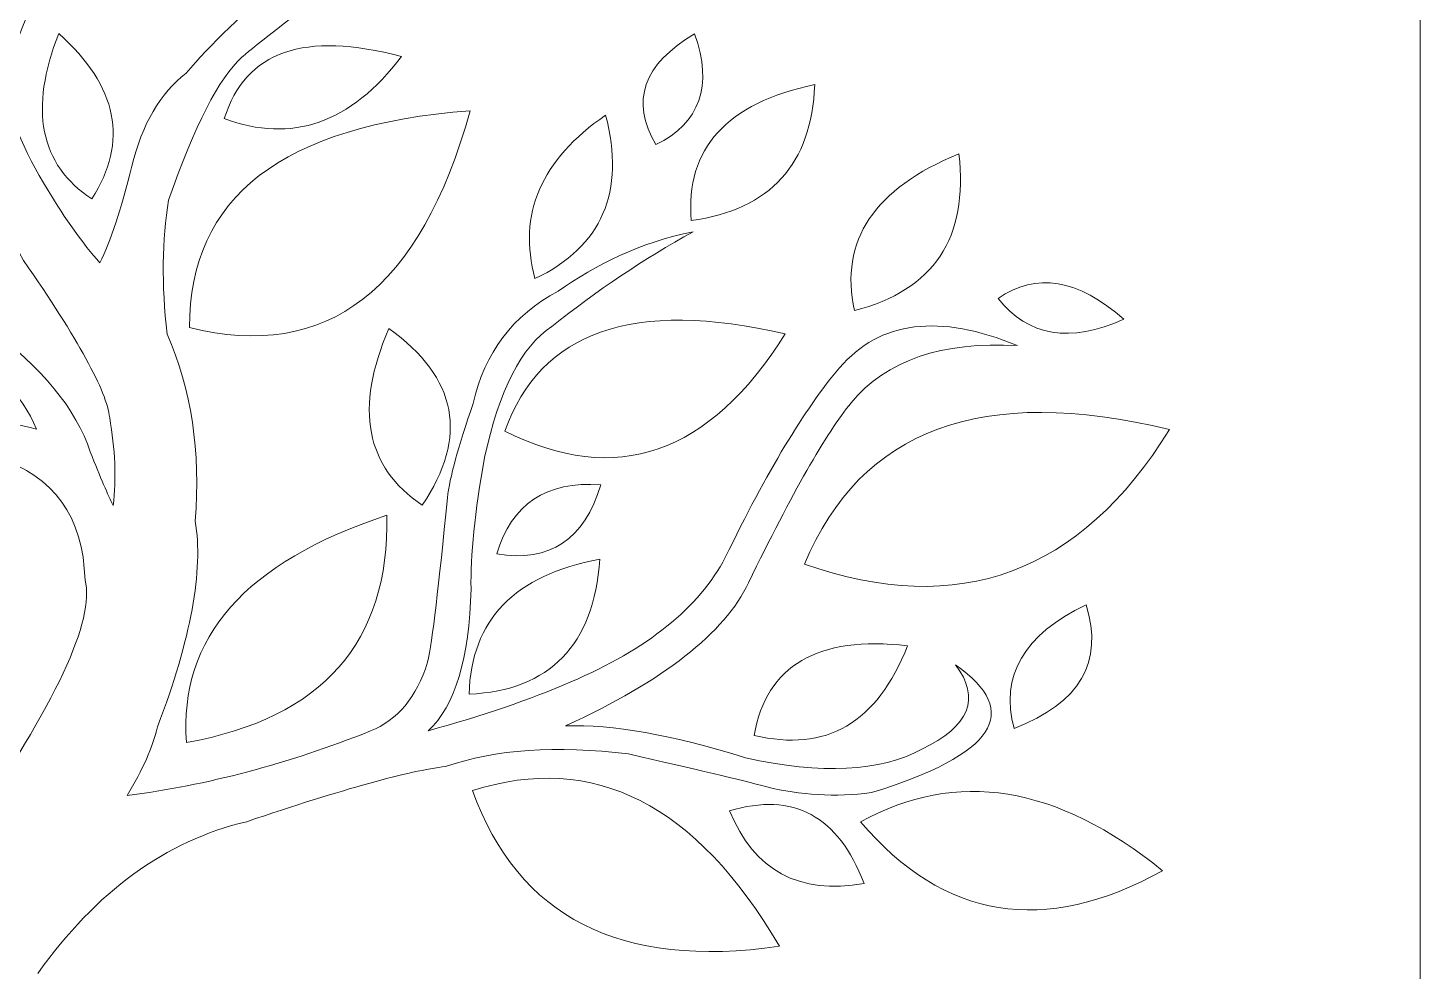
# Model space of a CAD drawing. Header units: centimetres. Extents: x -32 to 84, y -99 to 5.
# Drawn here: x 0.13 to 9.5, y -7.21 to -0.86 of the extents above; entities that cross this region are included whole.
import ezdxf

# ---------------------------------------------------------------- set-up
doc = ezdxf.new("R2010")
doc.units = ezdxf.units.CM
doc.header["$MEASUREMENT"] = 0
doc.layers.add('layer 1', color=7, linetype='Continuous')

msp = doc.modelspace()

# ---------------------------------------------------------------- linework, layer by layer
at = {"layer": 'layer 1', "color": 250, "lineweight": 20}
for points, knots in [([(-10.5, 5.15), (-10.5, 5.15), (9.49999, 5.15), (9.49999, 5.15), (9.49999, 5.15), (9.49999, 5.15), (9.49999, -14.85), (9.49999, -14.85), (9.49999, -14.85), (9.49999, -14.85), (-10.5, -14.85), (-10.5, -14.85), (-10.5, -14.85), (-10.5, -14.85), (-10.5, 5.15), (-10.5, 5.15)], [0, 0, 0, 0, 0.2, 0.2, 0.2, 0.2, 0.4, 0.4, 0.4, 0.4, 0.6, 0.6, 0.6, 0.6, 1, 1, 1, 1]), ([(-10.5, 5.15), (-10.5, 5.15), (9.49999, 5.15), (9.49999, 5.15), (9.49999, 5.15), (9.49999, 5.15), (9.49999, -14.85), (9.49999, -14.85), (9.49999, -14.85), (9.49999, -14.85), (-10.5, -14.85), (-10.5, -14.85), (-10.5, -14.85), (-10.5, -14.85), (-10.5, 5.15), (-10.5, 5.15)], [0, 0, 0, 0, 0.2, 0.2, 0.2, 0.2, 0.4, 0.4, 0.4, 0.4, 0.6, 0.6, 0.6, 0.6, 1, 1, 1, 1]), ([(-0.27287, -6.27425), (0.32306, -5.4127), (0.58676, -4.84739), (0.51822, -4.57832), (0.51822, -4.57832), (0.50522, -4.1519), (0.3099, -3.87844), (-0.06775, -3.75795), (-0.06775, -3.75795), (-0.40756, -3.70192), (-0.7331, -3.80066), (-1.0444, -4.05419), (-1.0444, -4.05419), (-1.33386, -4.35545), (-1.66157, -4.5714), (-2.02754, -4.70203), (-2.02754, -4.70203), (-2.2192, -4.73619), (-2.37762, -4.68085), (-2.50284, -4.536), (-2.50284, -4.536), (-2.58514, -4.35929), (-2.55583, -4.21062), (-2.41493, -4.09), (-2.41493, -4.09), (-2.43359, -4.31878), (-2.36305, -4.46419), (-2.20333, -4.52623), (-2.20333, -4.52623), (-2.09281, -4.58176), (-1.82586, -4.45372), (-1.40249, -4.14209), (-1.40249, -4.14209), (-1.0369, -3.76551), (-0.79057, -3.57994), (-0.66351, -3.58541), (-0.66351, -3.58541), (-0.36923, -3.49343), (-0.08384, -3.48583), (0.19268, -3.56262), (0.19268, -3.56262), (0.09239, -3.32606), (-0.09426, -3.13616), (-0.36726, -2.99292), (-0.36726, -2.99292), (-0.60285, -2.86037), (-0.82328, -2.77518), (-1.01089, -2.80788), (-1.01089, -2.80788), (-1.2467, -2.81493), (-1.49181, -2.90013), (-1.76385, -2.99292), (-1.76385, -2.99292), (-2.01794, -3.08437), (-2.22951, -3.24938), (-2.39541, -3.50728), (-2.39541, -3.50728), (-2.50814, -3.35368), (-2.38551, -3.15726), (-2.02754, -2.91804), (-2.02754, -2.91804), (-1.66563, -2.67573), (-1.27497, -2.57264), (-0.85558, -2.60877), (-0.85558, -2.60877), (-0.58584, -2.62664), (-0.34493, -2.7167), (-0.13287, -2.87898), (-0.13287, -2.87898), (0.22977, -3.1493), (0.45874, -3.42819), (0.55403, -3.71562), (0.55403, -3.71562), (0.6215, -3.88952), (0.67305, -4.00998), (0.70867, -4.07699), (0.70867, -4.07699), (0.72921, -3.89527), (0.72107, -3.69831), (0.68426, -3.48612), (0.68426, -3.48612), (0.66405, -3.30752), (0.4709, -2.95485), (0.10483, -2.4281), (0.10483, -2.4281), (-0.20344, -1.84375), (-0.46496, -1.40534), (-0.67973, -1.1129), (-0.67973, -1.1129), (-0.83858, -0.86801), (-1.17604, -0.65641), (-1.69211, -0.4781), (-1.69211, -0.4781), (-1.91042, -0.42433), (-2.24031, -0.26481), (-2.68178, 0.00045), (-2.68178, 0.00045), (-2.89544, 0.2135), (-3.05712, 0.48261), (-3.16684, 0.8078), (-3.16684, 0.8078), (-3.24861, 1.03236), (-3.24214, 1.27241), (-3.17661, 1.53377), (-3.17661, 1.53377), (-3.13744, 1.66682), (-3.07233, 1.77425), (-2.98128, 1.85606), (-2.98128, 1.85606), (-2.89022, 1.93787), (-3.13507, 0.85009), (-2.73791, 0.4692), (-2.73791, 0.4692), (-2.64719, 0.32319), (-2.49094, 0.17561), (-2.26912, 0.02645), (-2.26912, 0.02645), (-2.02432, -0.12709), (-1.73459, -0.24971), (-1.39992, -0.34141), (-1.39992, -0.34141), (-1.13784, -0.41882), (-0.93275, -0.51865), (-0.78464, -0.64091), (-0.78464, -0.64091), (-0.58707, -0.75054), (-0.47422, -0.85255), (-0.44607, -0.94692), (-0.44607, -0.94692), (-0.2648, -0.69126), (-0.11722, -0.43842), (-0.00333, -0.1884), (-0.00333, -0.1884), (0.12245, 0.07457), (0.21001, 0.34912), (0.16237, 0.63523), (0.16237, 0.63523), (0.16331, 0.75604), (0.10609, 0.95712), (0.12363, 1.27656), (0.12363, 1.27656), (0.16945, 1.6017), (0.1779, 1.92478), (0.34858, 2.1992), (0.34858, 2.1992), (0.44121, 2.34974), (0.61631, 2.46294), (0.79101, 2.53642), (0.79101, 2.53642), (0.60474, 2.39429), (0.48537, 2.15772), (0.43291, 1.82672), (0.43291, 1.82672), (0.34902, 1.36079), (0.32949, 1.01897), (0.3743, 0.80125), (0.3743, 0.80125), (0.46501, 0.46256), (0.46283, 0.19019), (0.36779, -0.01586), (0.36779, -0.01586), (0.221, -0.56605), (0.08102, -0.94911), (-0.05216, -1.16504), (-0.05216, -1.16504), (-0.00321, -1.42669), (0.10422, -1.69038), (0.27013, -1.95611), (0.27013, -1.95611), (0.38652, -2.15021), (0.50263, -2.31298), (0.61846, -2.44443), (0.61846, -2.44443), (0.69058, -2.30081), (0.76221, -2.08378), (0.83332, -1.79334), (0.83332, -1.79334), (0.90202, -1.51098), (1.02356, -1.30263), (1.19793, -1.16829), (1.19793, -1.16829), (1.36084, -0.97729), (1.58763, -0.75808), (1.87832, -0.51069), (1.87832, -0.51069), (2.22536, -0.23479), (2.46083, -0.04815), (2.58475, 0.04924), (2.58475, 0.04924), (2.8167, 0.24004), (3.02938, 0.42994), (3.22282, 0.61895), (3.22282, 0.61895), (3.42991, 0.84903), (3.56121, 1.07149), (3.61673, 1.28632), (3.61673, 1.28632), (3.74713, 1.55722), (3.8079, 1.80573), (3.79904, 2.03182), (3.79904, 2.03182), (3.81286, 2.15292), (3.74884, 2.22671), (3.60697, 2.25319), (3.60697, 2.25319), (3.65976, 2.36456), (3.75959, 2.33309), (3.90647, 2.15878), (3.90647, 2.15878), (3.96647, 1.98583), (3.96755, 1.78941), (3.90973, 1.56954), (3.90973, 1.56954), (3.84153, 1.22049), (3.68201, 0.87216), (3.43118, 0.52454), (3.43118, 0.52454), (3.23391, 0.21896), (2.88884, -0.09465), (2.39594, -0.41628), (2.39594, -0.41628), (1.88405, -0.81112), (1.6095, -1.02598), (1.57231, -1.06086), (1.57231, -1.06086), (1.4199, -1.20007), (1.25604, -1.52019), (1.08074, -2.02123), (1.08074, -2.02123), (1.0358, -2.28996), (1.03254, -2.59054), (1.07097, -2.92299), (1.07097, -2.92299), (1.23431, -3.29438), (1.29725, -3.71434), (1.25979, -4.18285), (1.25979, -4.18285), (1.31606, -4.51222), (1.23142, -4.97342), (1.00586, -5.56642), (1.00586, -5.56642), (0.97477, -5.70187), (0.9064, -5.85596), (0.80077, -6.02869)], [0, 0, 0, 0, 0.016129, 0.016129, 0.016129, 0.016129, 0.0322581, 0.0322581, 0.0322581, 0.0322581, 0.0483871, 0.0483871, 0.0483871, 0.0483871, 0.0645161, 0.0645161, 0.0645161, 0.0645161, 0.0806452, 0.0806452, 0.0806452, 0.0806452, 0.0967742, 0.0967742, 0.0967742, 0.0967742, 0.1129032, 0.1129032, 0.1129032, 0.1129032, 0.1290323, 0.1290323, 0.1290323, 0.1290323, 0.1451613, 0.1451613, 0.1451613, 0.1451613, 0.1612903, 0.1612903, 0.1612903, 0.1612903, 0.1774194, 0.1774194, 0.1774194, 0.1774194, 0.1935484, 0.1935484, 0.1935484, 0.1935484, 0.2096774, 0.2096774, 0.2096774, 0.2096774, 0.2258065, 0.2258065, 0.2258065, 0.2258065, 0.2419355, 0.2419355, 0.2419355, 0.2419355, 0.2580645, 0.2580645, 0.2580645, 0.2580645, 0.2741935, 0.2741935, 0.2741935, 0.2741935, 0.2903226, 0.2903226, 0.2903226, 0.2903226, 0.3064516, 0.3064516, 0.3064516, 0.3064516, 0.3225806, 0.3225806, 0.3225806, 0.3225806, 0.3387097, 0.3387097, 0.3387097, 0.3387097, 0.3548387, 0.3548387, 0.3548387, 0.3548387, 0.3709677, 0.3709677, 0.3709677, 0.3709677, 0.3870968, 0.3870968, 0.3870968, 0.3870968, 0.4032258, 0.4032258, 0.4032258, 0.4032258, 0.4193548, 0.4193548, 0.4193548, 0.4193548, 0.4354839, 0.4354839, 0.4354839, 0.4354839, 0.4516129, 0.4516129, 0.4516129, 0.4516129, 0.4677419, 0.4677419, 0.4677419, 0.4677419, 0.483871, 0.483871, 0.483871, 0.483871, 0.5, 0.5, 0.5, 0.5, 0.516129, 0.516129, 0.516129, 0.516129, 0.5322581, 0.5322581, 0.5322581, 0.5322581, 0.5483871, 0.5483871, 0.5483871, 0.5483871, 0.5645161, 0.5645161, 0.5645161, 0.5645161, 0.5806452, 0.5806452, 0.5806452, 0.5806452, 0.5967742, 0.5967742, 0.5967742, 0.5967742, 0.6129032, 0.6129032, 0.6129032, 0.6129032, 0.6290323, 0.6290323, 0.6290323, 0.6290323, 0.6451613, 0.6451613, 0.6451613, 0.6451613, 0.6612903, 0.6612903, 0.6612903, 0.6612903, 0.6774194, 0.6774194, 0.6774194, 0.6774194, 0.6935484, 0.6935484, 0.6935484, 0.6935484, 0.7096774, 0.7096774, 0.7096774, 0.7096774, 0.7258065, 0.7258065, 0.7258065, 0.7258065, 0.7419355, 0.7419355, 0.7419355, 0.7419355, 0.7580645, 0.7580645, 0.7580645, 0.7580645, 0.7741935, 0.7741935, 0.7741935, 0.7741935, 0.7903226, 0.7903226, 0.7903226, 0.7903226, 0.8064516, 0.8064516, 0.8064516, 0.8064516, 0.8225806, 0.8225806, 0.8225806, 0.8225806, 0.8387097, 0.8387097, 0.8387097, 0.8387097, 0.8548387, 0.8548387, 0.8548387, 0.8548387, 0.8709677, 0.8709677, 0.8709677, 0.8709677, 0.8870968, 0.8870968, 0.8870968, 0.8870968, 0.9032258, 0.9032258, 0.9032258, 0.9032258, 0.9193548, 0.9193548, 0.9193548, 0.9193548, 0.9354839, 0.9354839, 0.9354839, 0.9354839, 0.9516129, 0.9516129, 0.9516129, 0.9516129, 0.9677419, 0.9677419, 0.9677419, 0.9677419, 1, 1, 1, 1]), ([(0.34179, -0.89974), (0.73911, -1.25687), (0.81291, -1.628), (0.56315, -2.01311), (0.56315, -2.01311), (0.21423, -1.78331), (0.14044, -1.41219), (0.34179, -0.89974)], [0, 0, 0, 0, 0.3333333, 0.3333333, 0.3333333, 0.3333333, 1, 1, 1, 1]), ([(1.45515, -1.47271), (1.90971, -1.6432), (2.30687, -1.5043), (2.64664, -1.05601), (2.64664, -1.05601), (1.99469, -0.88094), (1.59753, -1.01984), (1.45515, -1.47271)], [0, 0, 0, 0, 0.3333333, 0.3333333, 0.3333333, 0.3333333, 1, 1, 1, 1]), ([(4.6195, -0.90301), (4.74324, -1.25305), (4.65643, -1.50155), (4.35906, -1.6485), (4.35906, -1.6485), (4.18579, -1.35639), (4.2726, -1.10789), (4.6195, -0.90301)], [0, 0, 0, 0, 0.3333333, 0.3333333, 0.3333333, 0.3333333, 1, 1, 1, 1]), ([(4.59671, -2.15961), (5.13031, -2.08408), (5.40702, -1.77915), (5.42684, -1.24483), (5.42684, -1.24483), (4.83358, -1.36943), (4.55687, -1.67436), (4.59671, -2.15961)], [0, 0, 0, 0, 0.3333333, 0.3333333, 0.3333333, 0.3333333, 1, 1, 1, 1]), ([(1.22076, -2.87906), (2.14656, -3.11091), (2.77595, -2.62476), (3.10891, -1.42062), (3.10891, -1.42062), (1.8476, -1.51657), (1.21821, -2.00271), (1.22076, -2.87906)], [0, 0, 0, 0, 0.3333333, 0.3333333, 0.3333333, 0.3333333, 1, 1, 1, 1]), ([(3.54519, -2.55027), (3.99665, -2.33364), (4.15508, -1.96686), (4.02049, -1.44992), (4.02049, -1.44992), (3.58605, -1.75035), (3.42762, -2.11713), (3.54519, -2.55027)], [0, 0, 0, 0, 0.3333333, 0.3333333, 0.3333333, 0.3333333, 1, 1, 1, 1]), ([(5.69379, -2.76512), (6.22815, -2.62777), (6.46254, -2.27619), (6.39697, -1.71035), (6.39697, -1.71035), (5.82755, -1.94229), (5.59316, -2.29388), (5.69379, -2.76512)], [0, 0, 0, 0, 0.3333333, 0.3333333, 0.3333333, 0.3333333, 1, 1, 1, 1]), ([(0.80077, -6.02869), (1.33726, -5.96017), (1.88312, -5.81532), (2.43835, -5.59412), (2.43835, -5.59412), (2.62142, -5.52123), (2.74946, -5.36714), (2.82249, -5.13185), (2.82249, -5.13185), (2.85455, -4.98973), (2.89905, -4.62077), (2.95596, -4.02498), (2.95596, -4.02498), (2.97193, -3.89007), (3.02944, -3.67847), (3.12851, -3.39017), (3.12851, -3.39017), (3.20536, -3.04893), (3.39635, -2.79718), (3.70146, -2.63491), (3.70146, -2.63491), (3.95555, -2.45433), (4.25232, -2.30767), (4.60974, -2.23448), (4.60974, -2.23448), (4.27731, -2.4185), (3.96045, -2.63118), (3.65915, -2.87255), (3.65915, -2.87255), (3.4536, -3.00754), (3.30276, -3.30162), (3.20663, -3.75478), (3.20663, -3.75478), (3.14022, -4.12244), (3.10984, -4.41652), (3.11548, -4.63701), (3.11548, -4.63701), (3.10437, -5.10707), (3.00809, -5.42556), (2.82665, -5.59247)], [0, 0, 0, 0, 0.0909091, 0.0909091, 0.0909091, 0.0909091, 0.1818182, 0.1818182, 0.1818182, 0.1818182, 0.2727273, 0.2727273, 0.2727273, 0.2727273, 0.3636364, 0.3636364, 0.3636364, 0.3636364, 0.4545455, 0.4545455, 0.4545455, 0.4545455, 0.5454545, 0.5454545, 0.5454545, 0.5454545, 0.6363636, 0.6363636, 0.6363636, 0.6363636, 0.7272727, 0.7272727, 0.7272727, 0.7272727, 0.8181818, 0.8181818, 0.8181818, 0.8181818, 1, 1, 1, 1]), ([(6.66066, -2.68374), (6.8635, -2.93858), (7.14563, -2.98525), (7.50707, -2.82373), (7.50707, -2.82373), (7.19882, -2.55114), (6.91668, -2.50447), (6.66066, -2.68374)], [0, 0, 0, 0, 0.3333333, 0.3333333, 0.3333333, 0.3333333, 1, 1, 1, 1]), ([(3.34336, -3.57573), (4.09055, -3.95364), (4.71885, -3.73552), (5.22826, -2.92138), (5.22826, -2.92138), (4.20838, -2.68607), (3.58007, -2.90419), (3.34336, -3.57573)], [0, 0, 0, 0, 0.3333333, 0.3333333, 0.3333333, 0.3333333, 1, 1, 1, 1]), ([(0.19993, -7.2269), (0.59333, -6.67336), (1.06197, -6.33254), (1.60584, -6.20445), (1.60584, -6.20445), (2.25416, -5.98519), (2.70016, -5.86148), (2.94384, -5.83334), (2.94384, -5.83334), (3.27832, -5.71737), (3.68851, -5.68915), (4.1744, -5.7487), (4.1744, -5.7487), (4.62202, -5.85064), (4.93237, -5.92443), (5.10546, -5.97007), (5.10546, -5.97007), (5.32988, -6.02692), (5.56427, -6.03994), (5.80863, -6.00913), (5.80863, -6.00913), (6.63935, -5.75307), (6.82817, -5.46659), (6.37508, -5.1497), (6.37508, -5.1497), (6.54425, -5.37458), (6.46829, -5.56339), (6.1472, -5.71614), (6.1472, -5.71614), (5.86758, -5.86897), (5.47259, -5.88851), (4.96222, -5.77474), (4.96222, -5.77474), (4.46821, -5.62007), (4.06454, -5.54845), (3.75119, -5.55988), (3.75119, -5.55988), (4.41204, -5.25592), (4.82223, -4.93472), (4.98175, -4.59627), (4.98175, -4.59627), (5.27451, -3.99404), (5.50456, -3.59037), (5.6719, -3.38525), (5.6719, -3.38525), (5.90971, -3.09906), (6.283, -2.97101), (6.79178, -3.0011), (6.79178, -3.0011), (6.2657, -2.78337), (5.86636, -2.83329), (5.59377, -3.15086), (5.59377, -3.15086), (5.36025, -3.42591), (5.10416, -3.85129), (4.82549, -4.42699), (4.82549, -4.42699), (4.64776, -4.76492), (4.30161, -5.0438), (3.78701, -5.26364), (3.78701, -5.26364), (3.511, -5.38357), (3.19087, -5.49318), (2.82665, -5.59247)], [0, 0, 0, 0, 0.0588235, 0.0588235, 0.0588235, 0.0588235, 0.1176471, 0.1176471, 0.1176471, 0.1176471, 0.1764706, 0.1764706, 0.1764706, 0.1764706, 0.2352941, 0.2352941, 0.2352941, 0.2352941, 0.2941176, 0.2941176, 0.2941176, 0.2941176, 0.3529412, 0.3529412, 0.3529412, 0.3529412, 0.4117647, 0.4117647, 0.4117647, 0.4117647, 0.4705882, 0.4705882, 0.4705882, 0.4705882, 0.5294118, 0.5294118, 0.5294118, 0.5294118, 0.5882353, 0.5882353, 0.5882353, 0.5882353, 0.6470588, 0.6470588, 0.6470588, 0.6470588, 0.7058824, 0.7058824, 0.7058824, 0.7058824, 0.7647059, 0.7647059, 0.7647059, 0.7647059, 0.8235294, 0.8235294, 0.8235294, 0.8235294, 0.8823529, 0.8823529, 0.8823529, 0.8823529, 1, 1, 1, 1]), ([(2.56205, -2.88558), (3.02434, -3.21727), (3.09921, -3.61335), (2.78668, -4.07382), (2.78668, -4.07382), (2.40549, -3.8195), (2.33061, -3.42341), (2.56205, -2.88558)], [0, 0, 0, 0, 0.3333333, 0.3333333, 0.3333333, 0.3333333, 1, 1, 1, 1]), ([(5.35847, -4.47099), (6.39739, -4.83603), (7.21559, -4.53436), (7.81307, -3.56598), (7.81307, -3.56598), (6.55546, -3.25982), (5.73726, -3.56149), (5.35847, -4.47099)], [0, 0, 0, 0, 0.3333333, 0.3333333, 0.3333333, 0.3333333, 1, 1, 1, 1]), ([(3.28802, -4.40262), (3.64534, -4.46078), (3.87865, -4.3056), (3.98794, -3.93709), (3.98794, -3.93709), (3.62075, -3.91163), (3.38744, -4.06681), (3.28802, -4.40262)], [0, 0, 0, 0, 0.3333333, 0.3333333, 0.3333333, 0.3333333, 1, 1, 1, 1]), ([(1.20122, -5.67224), (2.11709, -5.50681), (2.56635, -4.99679), (2.54898, -4.14218), (2.54898, -4.14218), (1.59607, -4.45751), (1.14682, -4.96753), (1.20122, -5.67224)], [0, 0, 0, 0, 0.3333333, 0.3333333, 0.3333333, 0.3333333, 1, 1, 1, 1]), ([(3.10246, -5.3467), (3.64634, -5.32027), (3.93933, -5.01751), (3.98143, -4.43843), (3.98143, -4.43843), (3.40786, -4.54442), (3.11486, -4.84717), (3.10246, -5.3467)], [0, 0, 0, 0, 0.3333333, 0.3333333, 0.3333333, 0.3333333, 1, 1, 1, 1]), ([(6.76807, -5.57784), (7.21084, -5.40773), (7.37253, -5.12993), (7.25313, -4.74445), (7.25313, -4.74445), (6.83408, -4.94584), (6.67239, -5.22364), (6.76807, -5.57784)], [0, 0, 0, 0, 0.3333333, 0.3333333, 0.3333333, 0.3333333, 1, 1, 1, 1]), ([(5.0199, -5.62342), (5.50385, -5.74069), (5.84784, -5.53993), (6.05188, -5.02116), (6.05188, -5.02116), (5.44615, -4.95178), (5.10216, -5.15253), (5.0199, -5.62342)], [0, 0, 0, 0, 0.3333333, 0.3333333, 0.3333333, 0.3333333, 1, 1, 1, 1]), ([(3.12524, -5.99454), (3.43163, -6.84816), (4.11961, -7.19758), (5.18918, -7.0428), (5.18918, -7.0428), (4.62955, -6.08566), (3.94157, -5.73624), (3.12524, -5.99454)], [0, 0, 0, 0, 0.3333333, 0.3333333, 0.3333333, 0.3333333, 1, 1, 1, 1]), ([(5.7361, -6.20614), (6.29549, -6.86405), (6.97262, -6.97365), (7.76749, -6.53495), (7.76749, -6.53495), (7.05635, -5.95794), (6.37922, -5.84834), (5.7361, -6.20614)], [0, 0, 0, 0, 0.3333333, 0.3333333, 0.3333333, 0.3333333, 1, 1, 1, 1]), ([(4.85387, -6.13127), (5.02, -6.5346), (5.32167, -6.69737), (5.75888, -6.61959), (5.75888, -6.61959), (5.58571, -6.16551), (5.28404, -6.00274), (4.85387, -6.13127)], [0, 0, 0, 0, 0.3333333, 0.3333333, 0.3333333, 0.3333333, 1, 1, 1, 1])]:
    msp.add_open_spline(points, degree=3, knots=knots, dxfattribs=at)

doc.saveas('drawing.dxf')
